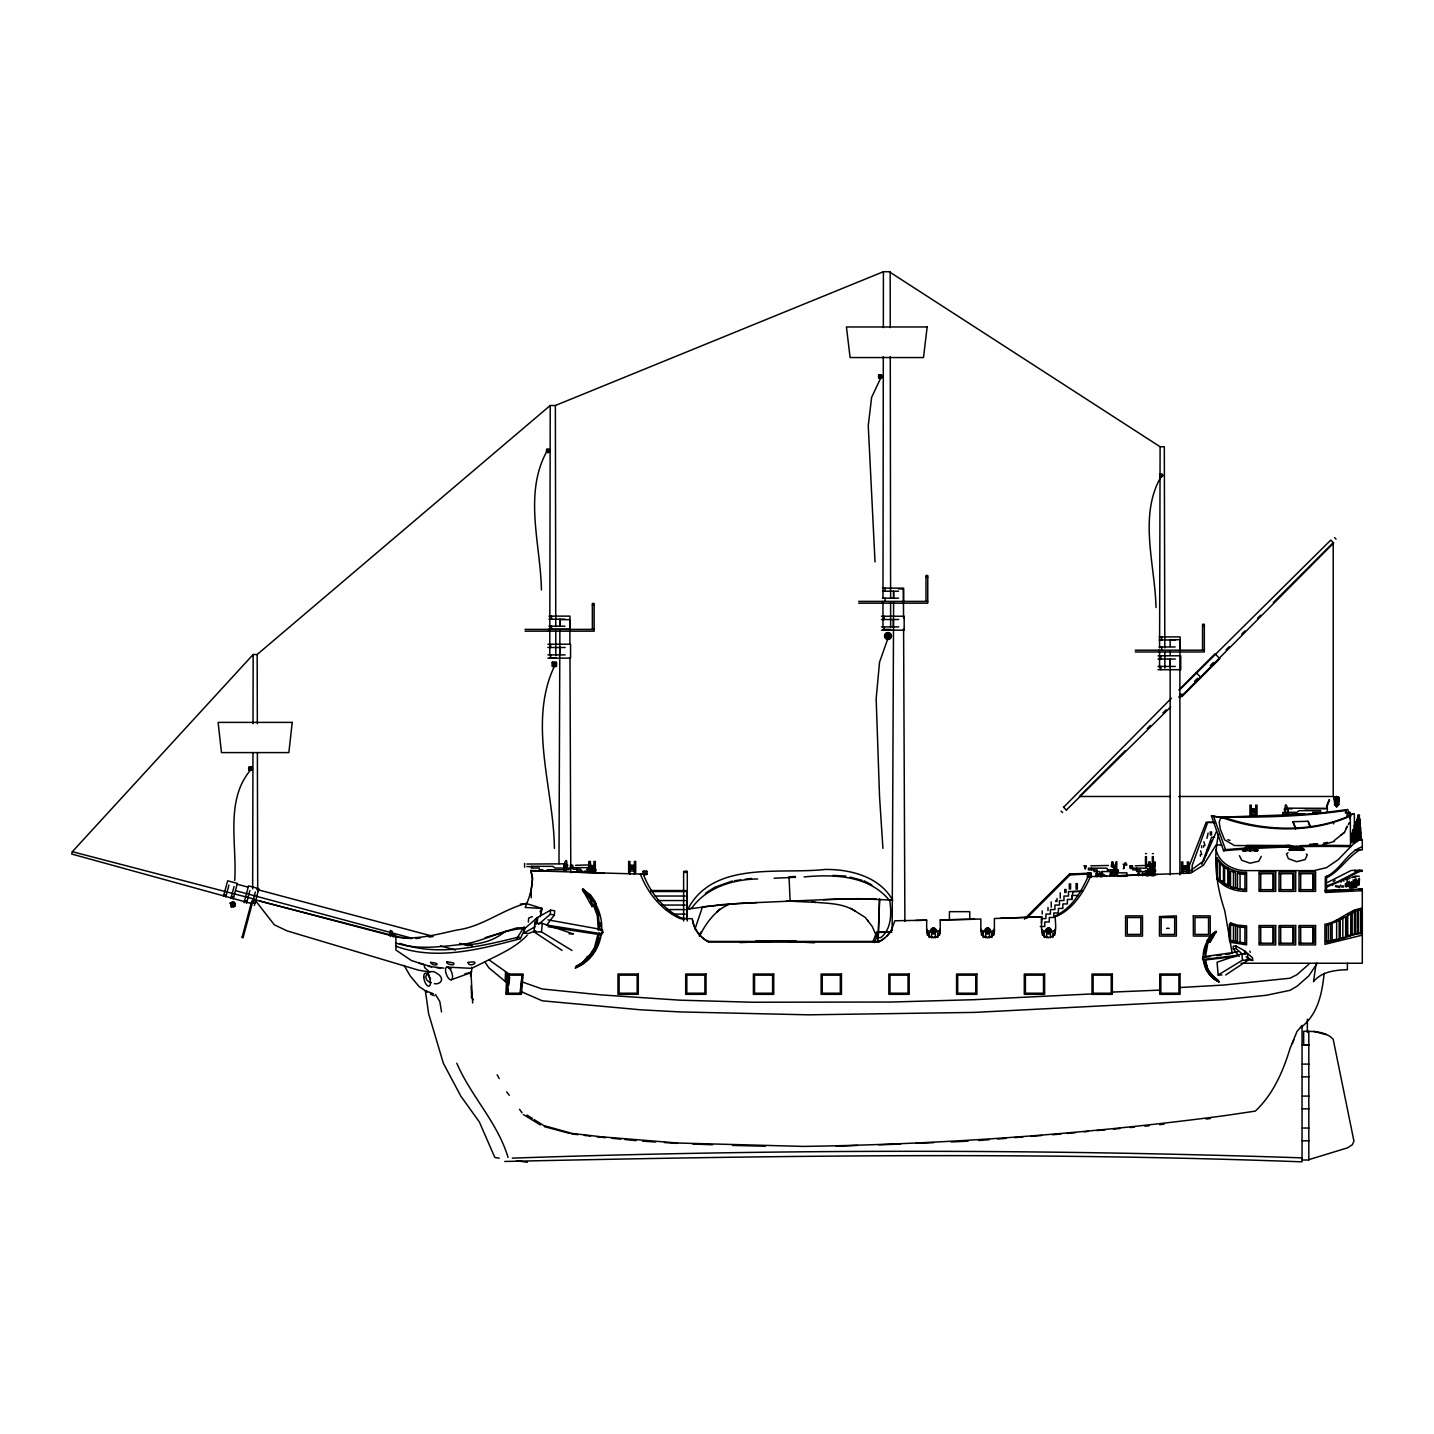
<?xml version="1.0" encoding="UTF-8"?>
<svg xmlns="http://www.w3.org/2000/svg" width="1434" height="1434" viewBox="0 0 1434 1434"><rect width="100%" height="100%" fill="white"/><g stroke="black" fill="none" stroke-linecap="round" stroke-linejoin="round"><path stroke-width="1.5" d="M469.635 944.988L472.36 945.741L469.635 944.701M882.95 627.16L882.986 602.567M882.986 598.103L883.308 356.654M883.344 327.597L883.416 271.707L890.173 271.707L890.245 327.597M1250.484 851.169L1250.484 850.165L1255.485 850.165L1254.911 851.169L1253.836 849.824M1250.484 847.153L1250.484 848.354L1252.671 848.354L1252.957 847.153L1250.484 847.153L1250.484 850.667L1255.198 850.667L1252.814 847.763L1250.484 847.763M1296.945 847.189L1299.258 847.189L1301.66 850.111L1296.945 850.111L1301.929 849.609L1299.401 846.598L1296.945 846.598L1296.945 847.781L1299.114 847.781L1299.401 846.598M252.653 888.883L252.958 752.725M253.011 723.704L253.173 654.496L257.17 654.496L550.226 405.499L555.37 405.499L883.416 271.707M549.76 655.625L550.226 405.499M1159.55 668.011L1159.586 652.362M1159.586 647.899L1160.106 446.745L889.188 271.707M558.991 863.752L559.887 630.852M559.905 626.371L559.941 619.649L569.836 619.649L569.925 644.296M892.163 930.343L893.615 602.298M893.633 597.835L893.651 591.131M1055.783 901.592L1055.783 900.534M1064.817 892.557L1064.763 889.385M1076.056 889.223L1076.038 883.505M1352.997 887.521L1352.997 883.487M1354.108 887.341L1354.054 881.211M1355.22 887.252L1355.076 879.114M1356.349 887.108L1356.367 885.065M1356.582 885.226L1356.761 879.114M1357.711 885.065L1357.783 880.978M1358.07 884.993L1358.141 880.924M1358.428 884.903L1358.5 880.852M1358.787 884.832L1359.109 878.433M1359.145 884.742L1359.468 878.397M1348.928 886.463L1349.107 881.175M1349.573 887.969L1349.502 882.358M1351.563 887.718L1351.509 881.838M1211.497 835.036L1211.551 831.828M589.697 865.885L589.177 861.332L588.155 872.428M590.79 865.885L590.288 861.332L589.249 872.428M1149.387 866.423L1148.867 861.852L1148.383 866.692M1150.48 866.423L1149.978 861.852L1149.494 866.692M1051.247 907.166L1051.212 901.878M1060.282 898.132L1060.246 892.844M1069.298 889.098L1069.28 883.81M1114.845 868.233L1112.784 861.852L1112.121 866.692M520.596 993.206L522.101 975.156L520.04 993.206M451.154 968.81L447.103 967.09L471.625 968.344L484.853 961.856L488.833 967.789L505.449 981.627L505.754 974.027L523.087 974.027L521.42 994.336L505.861 994.336L506.865 974.027L506.13 981.645M1351.007 882.358L1350.953 887.969M878.361 935.542L879.634 898.903M1048.021 907.435L1047.967 910.626M1057.037 898.419L1057.001 901.592M1066.071 889.385L1066.018 892.557M877.984 940.381L879.526 898.795M1355.65 879.167L1355.489 887.341M1111.207 866.692L1111.888 861.852L1112.694 863.16M1353.104 879.884L1352.943 887.718M1354.538 879.472L1354.377 887.521M594.698 865.885L594.25 872.123M1212.68 934.843A29.54 27.891 -58 0 1 1216.408 931.544L1207.786 943.536L1205.331 957.267L1204.721 952.051L1207.231 943.142L1216.05 931.293A29.54 26.852 -51.9 0 0 1210.099 937.065M1345.45 883.505L1345.235 886.804M1337.94 804.223L1338.621 797.68L1337.097 796.712C1327.454 797.824 1344.716 799.079 1337.205 796.712M1299.76 846.687A1183.534 1149.243 -25.1 0 1 1350.541 846.669L1350.272 812.522L1349.089 812.504M1116.459 869.596L1115.993 861.852L1113.913 875.869M562.074 950.401L534.04 931.885L534.792 923.388L542.267 923.388L573.403 933.946L568.993 933.767M572.005 950.473L541.514 931.885L542.267 923.388M1316.179 963.254L1313.49 981.698C1321.556 971.607 1335.323 969.993 1347.386 969.742L1347.386 963.254M1338.514 804.223L1339.177 797.896M535.707 930.702L528.16 933.624L524.055 932.942L524.432 928.784L537.732 917.384L550.638 910.142L554.743 910.823L554.366 914.982L546.479 925.342M535.187 921.004L534.864 924.715L536.603 923.46L537.105 917.921L535.366 919.158M537.158 923.621L537.732 917.384M538.628 924.285L550.262 914.3L550.638 910.142M590.342 872.123L590.629 869.058M595.361 872.123L595.289 861.332L594.268 872.428M1150.319 869.596L1149.638 875.565M1346.58 886.911L1347.189 882M593.156 872.428L594.196 861.332L594.769 862.641M1149.261 869.882L1148.509 875.869M507.277 993.206L509.321 975.156M507.869 993.206L508.317 989.191M508.783 985.194L509.679 977.163M522.46 977.163L520.65 993.206L506.668 993.206L507.654 975.156L522.675 975.156M540.17 916.649L542.267 908.493L525.167 907.435C530.024 896.035 534.757 882.806 530.777 870.51L546.246 871.101M1111.977 872.643L1112.372 869.596M1113.268 869.596L1112.336 875.565M234.656 904.047L233.33 906.342L231.914 906.163L231.232 903.599L232.362 902.739L234.656 904.047L232.398 902.882M1157.507 874.525L1088.047 876.658C1080.878 892.36 1071.736 908.296 1055.334 915.806C1054.617 922.313 1059.063 936.599 1048.559 937.531C1038.449 936.743 1042.267 923.102 1041.801 916.774L1000.753 918.298M1153.563 875.565L1153.94 872.643M1154.657 875.565L1154.979 861.852L1153.528 875.869M1040.259 926.507L1044.777 926.507L1044.777 921.99L1049.294 921.99L1049.294 917.473L1053.811 917.473L1053.811 912.956L1058.328 912.956L1058.328 908.439L1062.845 908.439L1062.845 903.922L1067.362 903.922L1067.362 899.423L1071.861 899.423L1072.991 891.518L1082.67 891.07M530.472 894.045L532.695 878.666L530.777 870.51M1355.381 830.752L1354.592 825.518L1356.152 833.441M1356.958 828.081L1356.026 821.969L1358.715 840.019L1357.532 840.019L1356.098 836.757M1360.292 839.732L1361.242 833.1L1358.195 819.119C1353.732 825.948 1362.766 832.562 1359.199 839.732L1362.3 839.732L1362.3 849.896L1354.987 849.896M1358.876 821.807L1358.661 817.326L1357.801 819.316L1360.741 827.794L1360.221 831.326M1360.328 823.546L1359.091 815.265L1357.353 820.158M1359.038 824.909L1359.056 817.326L1357.496 817.326L1358.016 820.158L1359.522 815.265L1357.837 815.265L1358.141 817.434M1358.697 829.677L1359.217 826.109M1359.504 823.546L1359.988 820.158L1358.249 815.265L1357.622 817.434M1357.532 840.019C1360.651 833.728 1352.746 827.938 1356.654 821.969L1355.739 828.081M1359.791 824.909L1360.041 837.707M1360.543 839.732C1360.203 832.15 1356.403 824.837 1357.89 817.326L1359.342 820.158M1359.683 832.043L1360.167 828.798M1147.415 875.869L1147.845 872.947M1152.416 875.869L1154.334 862.461M1110.902 869.882L1109.826 875.869M1111.798 869.882L1110.723 875.869M1349.251 812.881L1350.272 812.522M1346.687 817.523L1347.351 813.293L1349.161 812.684M1341.722 887.144L1341.973 885.62M565.964 870.814C568.742 856.062 564.064 858.034 563.795 871.119M1116.423 875.565L1116.889 861.852L1114.81 875.869M1343.031 887.359L1343.335 885.853M577.06 966.193L575.697 967.627A46.336 43.199 62.3 0 0 601.312 933.713L599.269 933.373C597.817 948.34 587.832 960.834 575.142 968.022A46.336 42.715 47.2 0 0 598.032 943.68M1324.156 973.202C1322.058 993.69 1317.918 1014.376 1300.763 1027.676M1349.986 818.814L1350.649 815.856L1347.691 809.529L1313.705 813.938L1220.836 817.183L1219.223 822.184L1220.262 829.013L1224.564 839.822L1234.459 845.54L1270.327 845.755M1218.613 834.283C1212.662 859.575 1216.641 886.445 1224.761 910.751L1232.218 953.52M1252.778 848.157L1253.065 846.974M1299.527 846.401L1299.24 847.584L1293.038 847.584L1292.643 846.401L1300.692 846.401L1300.297 847.584M1253.047 848.354L1254.356 847.153L1257.941 850.165L1257.134 851.169L1253.943 848.354L1254.356 847.153M1299.796 846.598L1299.509 847.781L1300.817 846.598L1299.796 846.598L1302.323 849.609L1304.384 849.609L1300.817 846.598M1345.361 813.15L1346.024 810.443C1304.689 816.591 1262.547 817.416 1220.836 817.183C1261.382 831.917 1310.927 834.032 1350.649 815.856M253.173 654.496L72.327 851.706L71.7 854.037L250.807 903.366M223.489 896.322L227.648 880.799L237.363 883.398L233.204 898.921M225.765 896.931L228.938 885.119M230.928 898.311L234.083 886.499M244.049 902.685L248.548 885.907L258.855 888.668L254.356 905.446M246.469 903.33L249.892 890.55M251.828 900.928L242.023 937.531L243.045 937.8L255.36 892.02M253.621 901.538L254.266 899.1L72.327 851.706M1336.649 796.497L1336.703 806.768L1337.761 805.603M1354.341 830.752L1355.13 825.518C1351.778 830.627 1358.554 835.592 1355.865 840.987L1353.553 833.441M1112.372 867.14L1113.698 866.351M1113.322 867.14L1114.343 865.67L1115.401 866.351L1115.401 867.911L1113.609 868.162M1113.573 867.14L1115.132 866.728M1114.075 867.14L1114.845 866.046M1115.078 868.162L1116.046 867.14L1115.078 866.1M1338.227 887.485L1338.639 886.087M1339.535 887.789L1340.467 885.029M694.988 929.071L702.588 906.557M1143.615 873.951L1146.608 875.869L1146.465 870.456M592.027 866.602L590.7 866.602M591.364 867.695L592.565 866.028L592.869 867.373M593.102 865.58L592.206 868.072L590.414 866.602M593.622 866.602L592.206 867.695M1150.104 867.14L1151.896 865.67L1153.169 867.14L1151 868.162L1151.09 871.496M1150.624 867.14L1151.09 865.168M1151.305 867.14L1152.255 866.046M874.543 942.496L878.235 932.243M1201.764 864.343L1211.622 837.259L1214.634 837.259M1326.844 806.966L1329.515 799.903M872.768 942.228L876.783 931.903L891.518 931.903M1326.36 806.786L1329.157 799.616M1337.044 806.643L1338.496 804.564M1292.321 1043.629L1293.862 1039.775M1209.221 973.345L1218.434 981.25L1209.221 973.345L1213.594 978.436L1219.223 981.985A29.54 27.246 -47.1 0 1 1204.327 961.676M251.488 769.682L250.52 767.333L249.552 769.682L251.488 769.682L249.624 769.592M251.9 770.094L252.474 768.714L250.52 766.742M546.659 449.38L546.659 452.14L548.039 452.714L549.419 452.14L549.419 449.38L546.659 449.38L549.276 449.523M549.276 451.997L549.796 450.76M552.699 664.372L554.402 662.669M556.105 664.372L554.402 666.236C527.658 722.897 553.793 789.22 554.402 848.354M631.767 866.19L632.752 866.602M885.979 635.997L886.571 634.563M890.03 635.997L888.005 638.022L885.782 635.997L888.005 633.792L890.227 635.997L888.005 638.22L879.544 662.203L876.156 698.734L879.544 796.462L882.914 848.354M1162.759 475.461L1162.275 476.644L1159.909 476.644L1159.909 474.278L1162.275 474.278L1162.759 475.461L1162.149 474.403M1183.982 867.14L1185.093 866.046L1186.241 867.14L1185.093 868.287L1184.269 866.315M1186.115 868.162L1185.093 865.67L1184.054 868.162M1252.671 809.493L1253.495 811.465L1254.642 810.318L1253.495 809.224M1253.083 809.905L1253.495 810.891M1348.372 824.64L1349.107 822.865M1209.848 942.317C1218.38 929.967 1214.831 929.124 1207.267 940.632L1209.848 942.317L1211.694 937.388M1335.377 886.66L1335.914 885.423M699.398 936.33C706.084 922.958 715.674 909.479 730.121 903.958M1347.1 826.36L1344.483 832.383L1340.933 835.162M880.1 377.895L878.791 376.586L880.1 375.278L881.408 376.586L871.639 397.326L868.251 425.522L875.027 561.931M1353.23 831.075L1352.083 834.283L1353.624 839.32L1352.728 829.928C1355.506 834.194 1349.86 838.334 1352.101 842.816M1355.865 825.572L1356.958 821.969L1355.722 821.969L1357.55 828.081M1357.281 823.241L1358.554 819.119L1357.12 819.119L1358.392 823.241M1352.28 839.32L1353.821 834.283L1353.391 829.928L1351.868 836.524L1353.804 842.816M1216.39 831.577L1203.449 861.081L1187.083 873.145M1217.125 857.693L1217.125 878.881C1223.829 887.969 1235.714 891.518 1246.594 891.374L1246.594 872.338C1235.212 872.732 1223.184 867.642 1217.125 857.693L1217.125 878.881M699.362 935.667L701.065 931.903M395.909 946.225C436.438 961.156 480.282 949.165 520.363 938.714L525.041 928.497C501.882 928.927 480.587 943.608 456.962 944.952C436.689 947.193 415.699 949.451 395.909 943.106M1346.096 828.709L1347.225 826.253M546.515 451.979C523.625 494.192 540.6 544.544 541.425 589.948M1102.674 871.549L1100.971 874.937L1096.598 874.937L1096.598 871.549M1161.092 476.5L1160.034 475.461L1161.092 474.421L1162.132 475.461L1161.092 476.5C1138.273 516.258 1155.123 564.494 1156.001 607.568M682.226 918.459C663.817 909.765 650.391 892.952 643.31 874.131L640.406 874.131C647.666 892.97 661.235 909.783 679.752 918.459L692.317 918.746L692.532 920.341A29.935 29.576 4.1 0 0 706.819 940.829L709.113 941.959L878.415 941.959A28.913 28.537 -3.1 0 0 884.868 937.854L886.768 936.115A29.881 29.487 -3.7 0 0 891.446 930.021L894.888 920.771L926.669 920.216L926.669 930.756L928.658 935.542A6.704 6.614 5.6 0 0 936.832 936.617L938.23 935.542A6.919 6.829 6 0 0 940.22 930.756L940.22 919.929L980.838 919.033L980.838 930.756L982.828 935.542A6.704 6.614 5.2 0 0 991.002 936.617L992.4 935.542A6.919 6.829 5.7 0 0 994.389 930.756L994.389 918.513L1041.801 916.828M1317.183 963.289L1308.812 975.855L1296.963 986.305L1289.991 990.32L1266.294 995.286L1223.74 999.623L974.493 1012.404L808.364 1014.824L679.752 1011.92L640.406 1009.787L542.267 1000.807L521.51 991.754M1336.685 887.037L1337.33 885.818M524.145 926.776L516.867 938.463M1255.306 851.169L1257.941 850.165M1301.373 850.613L1302.323 849.609M592.063 902.022L583.584 890.353L590.503 894.852L595.038 901.377L596.114 903.958L592.045 906.575L582.276 889.295A46.336 43.773 57.7 0 1 587.958 894.655M602.889 932.441L600.685 934.753L602.889 932.441L602.37 929.662L547.985 919.875M533.914 871.209L534.129 870.886A7.08 7.08 0 0 1 537.786 870.886L538.001 871.209M645.676 872.123A7.08 7.08 0 0 0 646.806 871.908L646.806 871.245A7.08 7.08 0 0 0 643.167 871.245L643.167 871.908A7.08 7.08 0 0 0 644.296 872.123M643.167 873.79L643.167 874.453A7.08 7.08 0 0 0 646.806 874.453L646.806 873.79A7.08 7.08 0 0 0 643.167 873.79L643.167 871.245M1090.001 874.364A7.08 7.08 0 0 0 1091.131 874.166L1091.131 873.503A7.08 7.08 0 0 0 1087.474 873.503L1087.474 874.166M1091.131 876.963L1091.131 876.299A7.08 7.08 0 0 0 1087.474 876.299L1087.474 876.963A7.08 7.08 0 0 0 1091.131 876.963L1091.131 873.503M576.432 966.928L584.14 962.734L591.274 954.99L587.277 956.783L582.796 962.375L576.432 966.928L581.738 964.437L586.542 959.471M590.557 954.452L583.62 961.999L576.109 966.086M1212.555 936.026L1215.548 932.19M393.257 936.958L394.063 935.828L254.786 899.745L274.324 924.805L287.087 930.881L418.549 970.173L429.608 972.055L424.679 967.663L424.177 964.616L411.433 960.529L395.909 950.043L395.909 936.922L390.299 933.606M250.52 770.076C224.905 800.387 237.148 844.07 234.71 880.476M1326.916 891.07L1328.171 891.249M1247.759 848.354L1245.519 851.169L1244.945 850.165L1247.472 847.153L1249.946 847.153L1249.946 848.354L1247.759 848.354L1247.472 847.153M1292.661 849.269L1293.54 846.598L1288.951 849.609L1289.758 850.613M588.298 957.32L594.375 947.856L597.942 934.323L599.269 933.373M1293.934 846.598L1294.221 847.781L1296.39 847.781L1296.39 846.598L1293.934 846.598L1291.693 850.111L1294.077 847.189L1296.39 847.189M1244.569 850.165L1247.096 847.153L1245.124 851.169L1242.489 850.165L1243.296 851.169L1247.096 847.153M1288.951 849.609L1291.012 849.609L1293.54 846.598M716.767 912.024L719.545 909.102M1341.292 882.125L1340.145 881.265L1326.504 887.126M1063.58 807.288L1171.399 698.215M1180.774 688.732L1330.77 540.098L1333.674 543.002L1180.182 697.569M1178.856 689.951L1214.992 653.796L1219.85 658.654L1182.136 696.368L1179.698 693.948M1125.116 750.753L1079.408 796.479L1170.162 796.479M1147.2 728.687L1150.355 725.532M1162.956 712.913L1166.111 709.776M1178.73 697.157L1181.885 694.002M1194.486 681.383L1197.641 678.228M1210.26 665.627L1213.415 662.472M1226.034 649.853L1229.171 646.698M1241.79 634.097L1244.945 630.942M1257.564 618.323L1260.719 615.168M1273.32 602.567L1333.226 542.644L1333.226 796.479L1178.766 796.479M1024.45 919.158L1069.71 873.915L1091.31 873.288M1026.009 917.724L1069.71 874.059L1091.31 873.414M1026.475 918.065L1070.176 874.399M1026.475 918.19L1070.176 874.525M1066.358 810.067L1170.7 706.944M1203.574 957.482L1202.355 958.629L1203.735 960.153L1202.75 956.89L1203.735 960.153M1308.812 964.275L1296.963 974.672L1289.991 978.221L1223.74 985.033L1180.057 987.542M527.192 935.237C515.577 947.623 499.695 954.255 484.853 961.856M1291.263 849.269L1293.844 847.781M581.953 963.397L586.9 959.059M1289.345 850.111L1293.701 847.189L1291.012 849.609M1242.489 850.165L1246.074 847.153M1225.371 849.287L1223.578 850.756L1211.461 815.856L1223.059 817.828L1211.461 815.856M505.449 931.258C494.174 940.794 478.633 945.185 464.042 944.379M1334.086 840.683L1344.536 832.258M233.545 907.113L235.427 903.85L232.165 901.968L230.533 903.205L231.519 906.844M1326.504 877.823C1339.84 871.227 1347.494 857.156 1359.862 849.896M1288.019 852.836L1286.495 853.929L1288.306 858.607L1296.677 861.691L1305.137 859.593L1307.288 854.807L1306.338 854.019M592.045 906.575L596.114 903.958M593.389 900.391A46.336 42.124 52.2 0 1 601.688 929.555L598.319 930.146L597.297 915.555L592.851 903.653M601.061 930.594L602.37 929.662L601.993 933.821L547.501 925.199M600.004 934.645L601.312 933.713M591.274 954.99L587.277 956.783M1211.318 974.833L1218.649 980.731M1344.178 881.068L1343.013 880.87M1333.261 881.48L1335.126 880.243M1225.658 974.995L1248.082 960.171L1247.526 953.807L1241.916 953.807L1217.054 962.232L1218.183 974.995L1221.929 974.995M1332.132 940.955L1339.159 939.378L1339.159 920.413L1332.132 923.209L1332.132 940.955L1327.848 940.955M705.42 893.292L714.652 887.323L732.29 881.014M1335.054 797.591L1336.416 796.712M1218.183 974.995L1242.471 960.171L1248.082 960.171M1112.766 866.584L1114.343 868.233L1115.132 867.552M1114.845 866.548L1114.845 867.713M1292.231 845.845A1165.878 1132.107 -25.1 0 0 1225.55 849.645L1223.578 850.756A1183.534 1149.243 -25.1 0 1 1244.676 849.143M524.055 932.942L535.133 926.74M1340.234 881.229L1359.862 871.334M526.816 903.277C502.814 909.246 482.416 926.812 456.962 930.003C436.976 934.43 416.523 940.166 395.909 936.922L259.751 901.054M591.543 865.831L593.156 866.602M592.565 865.509L591.884 867.373M592.565 867.194L593.479 866.19M1150.57 866.584L1153.169 866.728M1151.054 868.233L1152.004 867.14L1151.054 866.046M488.833 959.758L509.088 974.027M1357.837 910.231L1355.829 911.271L1355.829 934.233L1357.837 933.642L1357.837 910.231L1354.413 910.231L1354.413 933.642L1362.228 933.426M1334.176 797.591L1336.094 796.712L1334.678 797.68L1335.108 804.564M451.262 979.798A6.776 2.85 70 0 0 450.33 969.563A6.776 2.85 70 0 0 445.544 970.854A6.776 2.85 70 0 0 451.262 979.798L470.961 972.611L472.646 1003.029M1326.504 885.997L1338.155 881.48L1359.862 870.205M1345.684 879.759L1347.118 880.01M1347.404 878.917L1348.856 879.024M1330.555 923.89L1326.504 925.575L1326.504 942.263L1330.555 941.313L1330.555 923.89L1328.422 923.908L1328.422 941.331M249.624 767.817L251.398 767.817M633.201 867.642L630.709 866.602L633.201 865.58M1252.456 809.278L1254.947 810.318L1252.456 811.339M1185.093 866.369L1184.538 867.678L1185.488 866.728M1185.093 868.233L1185.864 866.351M1351.599 935.362L1355.13 934.394L1355.13 911.558L1351.599 913.297L1351.599 935.362L1348.48 935.362M1333.261 939.736L1339.159 939.378M1215.817 932.656L1211.407 935.309L1207.267 940.632M1327.848 882.286L1351.169 870.456L1362.3 870.205L1362.3 871.334L1356.743 871.334M1349.663 878.02L1350.254 878.235M1350.774 935.649L1346.902 936.976L1346.902 916.165L1350.774 913.781L1350.774 935.649L1347.727 935.631L1347.727 913.763M1339.392 938.41L1345.666 937.298L1345.666 916.72L1340.234 919.714L1340.234 938.983L1345.666 937.298M485.104 937.693L516.867 927.888L523.356 927.816M1241.055 963.254L1362.3 963.254L1362.3 888.955L1326.504 890.783M1362.3 890.657L1325.285 892.486L1325.285 877.034C1340.431 870.725 1347.171 851.473 1362.3 846.867M1322.722 844.698L1334.48 841.364M1359.862 839.732L1353.248 844.142L1338.155 859.683L1326.504 867.66L1314.01 870.617L1244.927 870.617C1232.613 870.348 1218.649 862.533 1216.157 849.717M470.854 972.664L464.992 973.704M1352.854 877.447L1351.653 877.447M1350.29 814.351L1354.359 813.974L1354.359 826.862L1355.901 830.752M1354.359 813.974L1350.953 814.62M1239.442 855.686L1241.736 860.31L1250.143 863.214L1258.783 861.189L1261.275 856.385M1323.564 843.21L1327.257 842.35M1329.999 940.955L1336.631 939.395L1336.631 920.449L1339.159 920.413M1096.634 873.539L1096.634 875.798L1098.229 876.084L1101.42 875.798L1101.42 873.539M1098.229 876.084L1101.42 875.798M689.109 908.923L721.822 904.621L757.027 902.578M1237.883 951.835L1202.75 956.89L1202.893 959.561L1238.08 955.241M1205.797 957.177L1210.206 956.568M1216.839 955.653L1221.266 955.044M1225.694 954.435L1230.103 953.825M1209.095 938.392A29.54 26.852 -51.9 0 0 1203.18 956.836L1204.47 956.657M1218.04 980.802L1218.864 981.734A29.54 27.515 -62.4 0 1 1203.323 959.507L1205.474 959.938L1207.446 968.667L1215.01 978.866M734.423 880.727L740.84 879.867M745.106 879.293L751.506 878.415M1246.433 959.364L1252.671 960.439L1252.527 957.787L1244.103 950.509L1235.821 945.902L1233.204 946.243L1233.348 948.914L1239.173 956.514M1233.348 948.914L1235.983 948.573L1242.722 954.381M1206.084 1119.076L1210.493 1118.52M1159.712 1124.722L1164.139 1124.184M415.914 938.553L420.234 938.051M428.874 937.029L433.193 936.527M1205.94 959.902L1236.933 956.263M703.753 906.7L737.685 903.42L842.529 898.849L876.622 899.154M532.355 916.577L528.698 918.047L528.321 922.098M1353.517 889.438L1324.873 890.747M1060.873 1134.061L1052.413 1134.76M1067.219 1133.434L1075.679 1132.609M1084.14 1131.802L1088.37 1131.39M1130.279 1127.536L1134.473 1127.142M1144.941 1126.174L1149.136 1125.78M1096.777 1130.601L1105.148 1129.849M1113.537 1129.078L1119.811 1128.504M1359.862 933.426L1358.249 933.57L1358.249 910.106L1362.228 909.855M1006.023 1138.345L997.616 1139.026M1014.43 1137.628L1022.836 1136.929M739.998 942.586L780.921 940.937L814.387 942.819M978.705 1140.514L989.209 1139.689M520.363 904.101L526.672 903.653L542.267 908.493L540.098 911.343L541.012 913.422M1031.261 1136.248L1041.837 1135.495M1291.837 846.992L1260.307 846.885M1112.336 992.077L1159.73 990.123M1313.687 844.124L1317.703 843.891M1309.475 844.357L1317.201 843.873M900.498 1144.063L878.952 1144.816M951.208 1141.966L968.147 1141.141M823.188 899.692L858.446 898.652L891.41 900.086M756.077 940.829L795.96 940.74M795.476 876.497L789.041 876.783L790.116 901.144M757.69 878.952C733.15 879.383 706.657 887.305 691.797 908.045L687.8 909.264C713.415 860.113 780.401 874.597 825.052 869.452C850.362 869.183 879.651 876.64 892.737 900.319L888.65 899.441C868.018 875.188 833.423 874.202 804.098 876.927M774.073 878.235L795.512 877.303M575.554 865.311L587.976 864.935M1135.244 865.831L1144.278 865.491M1055.334 916.344L1056.643 916.29C1073.457 908.744 1083.064 892.701 1090.485 876.658L1088.047 876.658M836.201 1146.214L857.604 1145.408M915.842 1143.292L933.624 1142.647M1295.565 829.013L1292.894 821.718L1308.059 821.252L1310.694 826.88M1121.191 875.6L1190.632 873.145L1203.413 865.186L1216.157 844.859L1221.84 845.092M512.297 1158.134C775.436 1149.136 1038.897 1149.01 1302.054 1157.865M504.768 1161.468C770.417 1155.607 1036.388 1151.843 1302.054 1161.845L1302.054 1025.453L1296.999 1031.494L1290.044 1048.451C1283.054 1071.431 1273.123 1094.411 1255.288 1111.117L1224.08 1115.724C1084.57 1134.151 944.002 1144.296 803.309 1146.411L677.798 1143.023L601.025 1136.768L572.291 1133.452L543.647 1125.529L534.111 1119.56M1287.84 808.149L1325.088 808.328M1069.728 874.579L1091.328 873.951M1087.008 874.202L1070.176 874.632M1090.808 865.831L1108.357 865.473M1353.087 876.855L1354.538 876.891M940.22 919.947L974.493 919.248M915.717 920.431L926.669 920.216M1285.922 845.522L1290.385 845.451L1246.648 845.451M1326.307 941.349L1330.555 941.313M526.852 864.039L564.1 863.842M1287.84 808.83L1292.106 808.812M1304.904 808.776L1326.217 808.722M1355.13 911.558L1351.814 911.576L1351.814 934.394L1355.13 934.394M1160.106 446.745L1164.318 446.745L1164.82 647.899M925.988 577.257L927.762 577.257M882.555 588.137L903.545 588.137L903.545 601.276M898.544 588.908L903.42 588.908L903.545 617.911M882.555 591.22L898.544 591.22M882.555 598.193L898.544 598.193M858.715 601.384L927.762 601.384M858.715 603.176L927.762 603.176L927.762 575.482L925.988 575.482L925.988 601.384M592.367 605.256L594.142 605.256M548.935 616.118L569.925 616.118L569.925 629.257L548.935 629.257M881.48 616.244L904.173 616.244L904.173 630.171L881.48 630.171M548.935 619.201L564.924 619.201M881.48 619.506L898.76 619.506M548.935 626.174L564.924 626.174M1202.552 626.049L1204.327 626.049M881.48 626.891L898.76 626.891M525.077 629.383L594.142 629.383M882.95 629.401L890.639 629.401M525.077 631.157L594.142 631.157L594.142 603.463L592.367 603.463L592.367 629.383M1159.12 636.911L1180.11 636.911L1180.11 650.05M1159.12 639.994L1175.109 639.994M547.86 644.224L570.553 644.224L570.553 658.152L547.86 658.152M1159.12 646.967L1175.109 646.967M547.86 647.487L565.139 647.487M1135.262 650.176L1204.327 650.176M1135.262 651.968L1204.327 651.968L1204.327 624.256L1202.552 624.256L1202.552 650.176M547.86 654.89L565.139 654.89M1158.045 655.786L1180.738 655.786L1180.738 669.696L1158.045 669.696M549.76 657.865L555.836 657.865M1158.045 659.048L1175.324 659.048M1158.045 666.434L1175.324 666.434M1336.327 796.497L1336.882 797.591M1333.853 797.68L1339.446 797.68M1334.247 799.401L1339.051 799.401M1334.534 802.61L1338.764 802.61M1251.237 811.339L1255.754 811.339M1251.237 813.042L1255.754 813.042M1304.904 814.028L1282.785 814.028L1282.785 812.325L1296.892 812.325L1299.15 810.64L1320.606 810.64L1320.606 812.325L1312.702 812.325L1312.702 814.028L1309.009 814.028M1251.237 814.727L1255.754 814.727M1214.616 822.202L1206.191 822.202L1189.36 865.58L1189.36 872.033M1215.405 822.542L1207.643 822.542L1192.138 865.58L1192.138 872.033M1208.091 833.064L1206.962 838.352M1352.818 840.987L1356.887 840.987L1353.821 830.752L1355.381 825.518L1354.323 825.518L1354.521 826.898M1203.915 841.776L1204.99 845.522M1292.841 846.992L1300.495 846.992M1246.379 847.566L1254.051 847.566M1249.946 847.763L1247.616 847.763L1245.232 850.667L1249.946 850.667L1249.946 847.153M1291.407 849.609L1296.39 849.609L1291.693 850.111M1244.945 850.165L1249.946 850.165L1249.946 851.169M1200.634 850.792L1201.692 854.556M1145.479 853.606L1146.465 853.606M1152.344 853.606L1153.33 853.606M1123.055 864.236L1124.794 864.236M1146.465 864.505L1147.451 864.505M1151.341 864.505L1152.344 864.505M1147.451 864.899L1151.341 864.899M1146.465 865.007L1151.341 864.254L1151.341 875.78M1151.341 865.007L1152.344 865.007M629.902 867.642L634.42 867.642M1182.835 868.162L1187.334 868.162M586.649 869.327L595.845 869.327L595.845 871.03L584.785 871.03M629.902 869.327L634.42 869.327M542.93 869.721L539.238 869.721L539.238 868.036L531.333 868.036L531.333 866.333L552.789 866.333L555.048 868.036L569.155 868.036L569.155 869.721L547.035 869.721M1107.138 869.864L1118.323 869.864L1118.323 871.549L1101.724 871.549M1148.096 869.864L1153.761 869.864M1182.835 869.864L1187.334 869.864M582.742 871.03L576.97 871.03L576.934 867.642M629.902 871.03L634.42 871.03M1142.773 871.549L1155.535 871.549L1155.535 869.864M1182.835 871.549L1187.334 871.549M1237.488 873.306L1244.927 874.077L1244.927 889.672L1237.488 889.026L1237.488 873.306L1245.375 873.88M1099.824 873.539L1101.939 873.539L1101.939 876.783L1100.326 876.783L1100.326 873.539M1137.933 873.539L1139.671 873.539M1142.468 873.539L1144.207 873.539M1259.536 873.7L1274.037 873.7L1274.037 889.672L1259.536 889.672M1279.486 873.7L1294.024 873.7L1294.024 889.672L1279.486 889.672M1299.455 873.7L1314.01 873.7L1314.01 889.672L1299.455 889.672M1138.506 874.937L1143.274 874.937M1096.634 875.798L1099.824 876.084M1126.084 876.299L1117.445 876.299L1117.445 872.84L1126.945 872.84L1126.945 876.299M1356.188 876.299L1359.307 876.192M1355.076 876.515L1356.761 876.515M1223.507 866.548L1220.011 863.465L1220.011 880.673L1223.471 880.673M1224.582 884.079L1229.046 886.337L1229.046 870.133L1224.582 867.48L1224.582 884.079L1227.809 884.079L1227.809 867.48M1230.533 887.09L1235.552 888.488L1235.552 872.679L1230.533 871.03L1230.533 887.09L1236.592 888.005M1237.488 889.026L1245.375 889.51M1358.643 888.955L1362.3 888.955M650.749 890.532L685.273 890.532M1326.701 890.532L1348.408 890.532M650.695 891.518L685.273 891.518M1080.734 891.518L1068.491 891.518L1068.491 896.035L1063.974 896.035L1063.974 900.552L1059.457 900.552L1059.457 905.051L1054.94 905.051L1054.94 909.568L1050.423 909.568L1050.423 914.085L1045.906 914.085L1045.906 918.602L1041.389 918.602L1041.389 923.12M1078.153 895.461L1071.861 895.461L1071.861 899.423M655.051 896.035L685.273 896.035M657.22 900.552L685.273 900.552M661.522 905.051L685.273 905.051M1362.3 908.17C1348.749 909.712 1338.693 922.044 1324.926 924.249L1324.926 944.343L1362.3 935.129M665.842 909.568L685.273 909.568M672.331 914.085L685.273 914.085M680.953 918.602L685.273 918.602M1230.533 924.554L1244.927 927.601L1244.927 943.214L1237.488 942.55L1230.533 940.614L1230.533 924.554L1233.473 924.554L1233.473 940.614L1236.592 941.529M1245.375 927.404L1237.488 926.83L1237.488 942.55L1242.651 942.55M1259.536 927.224L1274.037 927.224L1274.037 943.214L1259.536 943.214M1279.486 927.224L1294.024 927.224L1294.024 943.214L1279.486 943.214M1299.455 927.224L1314.01 927.224L1314.01 943.214L1299.455 943.214M927.278 930.756L929.089 930.756L929.089 937.531M939.611 930.756L937.782 930.756L937.782 937.531M981.448 930.756L983.276 930.756L983.276 937.531M993.78 930.756L991.969 930.756L991.969 937.531M1042.393 930.756L1044.221 930.756L1044.221 937.531M1054.743 930.756L1052.914 930.756L1052.914 937.531M534.04 931.885L541.514 931.885M877.966 932.405L891.823 932.243M927.278 933.014L929.089 933.014M991.969 933.014L993.78 933.014M1042.393 933.014L1044.221 933.014M991.969 935.273L993.78 935.273L993.798 929.483M1044.221 935.273L1042.393 935.273L1042.375 929.483M1230.533 940.614L1233.473 940.614M706.98 941.421L880.082 941.421M1308.812 1044.83L1303.667 1044.83L1303.667 1031.261C1313.454 1031.351 1326.396 1031.404 1333.208 1039.381L1353.947 1141.141L1352.334 1144.744L1347.53 1147.845L1308.812 1159.658L1308.812 1031.261M1302.215 1044.92L1308.973 1044.92M1302.215 1064.1L1308.973 1064.1M1302.215 1076.88L1308.973 1076.88M1302.215 1096.078L1308.973 1096.078M1302.215 1108.858L1308.973 1108.858M1302.215 1128.038L1308.973 1128.038M1302.215 1140.837L1308.973 1140.837M1302.215 1160.016L1308.973 1160.016M526.852 866.584L532.498 866.602M786.513 900.839L799.096 901.054M786.854 901.018L815.803 902.416M765.398 1146.214L732.469 1145.425M522.478 982.057L542.267 988.994L601.061 994.891L679.752 1000.161L752.474 1002.241L891.733 1002.025L974.493 999.677L1092.009 993.923M643.31 874.131L571.628 872.141M604.395 873.073L530.831 870.653M692.873 1144.027L712.555 1144.78M434.341 983.634C438.087 984.746 443.196 981.663 441.116 977.45A6.991 5.7 33.1 0 0 437.495 973.847C429.429 966.534 419.588 978.777 431.204 982.81M833.046 875.439L845.952 876.049M642.593 1141.177L655.714 1142.002M664.444 1142.557L677.565 1143.382M811.626 901.95C826.181 903.581 842.152 902.703 854.843 910.948M1245.375 943.034L1240.069 942.55L1240.069 926.83M605.435 1137.682L596.867 1136.803M611.995 1138.309L620.743 1139.152M625.099 1139.564L636.033 1140.622M411.612 938.589L398.724 937.227L392.486 934.09L392.163 931.275L390.299 930.415L390.299 936.474M436.241 967.556L440.596 968.022M443.841 968.129L431.903 966.803L419.23 963.236M571.628 1133.971L577.938 1134.67M584.247 1135.387L590.557 1136.086M233.294 906.198L231.197 904.979M1332.76 885.154L1332.76 884.061M499.193 1158.152L494.855 1157.507L479.368 1121.98L460.834 1096.132L443.357 1063.275L428.605 1013.587L425.396 990.786L433.444 993.762M516.563 1160.698L527.407 1162.293M548.021 926.722L598.48 934.43M550.262 914.3L554.366 914.982M878.271 937.711L880.799 937.603C891.787 929.142 891.715 912.275 889.6 899.763M849.986 877.106L862.067 880.279M237.345 884.276L248.136 887.144M256.758 889.438L431.473 935.918M459.507 943.393L468.147 945.687M223.991 894.44L226.267 895.049M231.43 896.429L233.706 897.039M244.605 900.642L247.024 901.287M252.492 902.757L254.893 903.402M242.221 936.76L243.242 937.029M235.642 890.675L412.329 938.356M440.346 945.902L455.438 949.971M544.364 1126.64L569.531 1133.398M1313.634 1031.261L1326.199 1034.703M428.282 966.086L431.401 966.946M399.871 943.357C437.926 956.675 479.046 946.655 516.867 937.531L518.606 936.671L520.363 938.714M1227.862 839.697L1230.031 840.414M1224.833 817.577C1263.73 831.057 1310.568 832.867 1348.695 816.143L1346.024 810.443M583.136 891.052L589.876 895.408L595.325 904.245M430.415 994.138L434.251 995.734M1161.092 476.411L1160.124 475.461M1161.092 476.948L1159.586 475.461M880.942 375.744L878.899 376.586L880.1 377.787M1151.054 866.369L1150.57 867.678M593.228 865.831L591.31 865.58L592.314 866.602M591.364 865.831L593.12 867.194M592.565 867.695L591.256 866.602M864.075 880.799L871.836 884.903M1246.056 956.765L1252.671 960.439M523.356 1114.541L540.385 1124.919M526.977 1115.096L532.319 1118.448M850.81 908.314L865.222 917.437L868.269 921.309M1336.882 796.712L1338.245 797.591M1218.47 981.107L1208.862 972.162L1204.632 959.328M427.224 992.005L419.23 986.664L410.285 976.088L404.155 965.458M1101.832 873.252L1106.672 876.515M1245.59 951.674L1244.461 950.885L1244.676 954.435M1209.687 973.005L1211.784 974.493M1220.011 880.673L1223.507 883.272L1223.471 865.616M1101.473 873.951L1104.736 876.389M1098.283 873.951L1101.545 876.389M1303.99 850.111L1299.652 847.189L1302.036 850.111M1334.552 537.589L1336.058 539.094M1196.404 672.922L1200.724 677.242M1063.454 807.163L1066.484 810.192M1061.07 811.07L1062.576 812.576M1108.339 869.864L1106.743 868.162L1088.388 868.162L1088.388 869.864L1097.171 869.864L1097.171 871.549M1253.334 847.153L1255.861 850.165M1252.957 847.153L1255.485 850.165M1216.659 876.622L1219.366 879.884L1219.366 862.569L1217.125 859.396M583.584 890.353L585.592 892.916M430.523 978.615L429.716 977.432M471.177 996.899L473.417 999.821M867.57 920.395L872.266 926.507L877.59 938.786M506.722 1091.83L509.285 1095.325M519.52 1109.307L522.084 1112.802M592.834 901.484L582.849 888.901A46.336 42.124 52.2 0 1 592.26 898.777M1148.473 869.864L1147.343 868.162L1132.717 868.162L1132.717 869.864L1140.568 869.864L1140.568 871.549M588.782 869.327L587.653 867.642L573.026 867.642L573.026 869.327L580.895 869.327L580.895 871.03M586.811 894.619L588.101 896.573M435.452 994.497L439.808 1001.47L441.547 1011.956M1125.6 862.623L1126.891 864.863M1124.758 863.107L1126.049 865.347M470.585 971.66L471.517 972.252L471.822 967.233M497.15 1074.783L499.211 1078.601M456.783 1063.203C471.069 1096.418 497.616 1122.428 508.066 1157.471M594.447 904.711L598.301 914.838L599.645 929.196M1309.869 826.701L1308.059 821.252M1292.894 821.718L1295.547 827.364M590.647 901.126L592.834 906.288M1357.478 819.119L1358.948 823.241M1358.464 824.962L1359.701 827.794M1358.428 829.569L1361.888 839.732M1356.976 829.677L1358.912 834.158M1357.299 835.126L1355.13 828.081M1357.568 836.004L1359.199 839.732M546.282 450.76L546.802 451.997M248.548 768.714L249.122 770.094M429.483 977.092L428.712 974.17M1213.451 815.982L1225.55 849.645M590.951 866.602L591.31 867.642M1292.536 846.598L1292.93 847.781M1249.821 951.136L1250.251 952.391M1359.45 833.656L1361.225 839.732M1353.499 831.075L1353.176 829.928L1352.262 832.509L1354.305 839.32M1293.826 846.401L1294.113 847.584M1247.365 846.974L1247.652 848.157M1288.144 815.408C1287.875 802.341 1283.197 800.351 1285.975 815.121M1357.317 819.316L1357.675 821.807M1353.23 836.793L1353.839 840.987M1334.122 797.896L1334.785 804.223M1241.916 953.807L1242.471 960.171M1350.434 845.235L1350.541 846.652M1334.929 797.896L1335.359 804.223M1333.53 822.238L1333.638 823.887M1235.821 945.902L1235.983 948.573M1347.404 881.175L1347.584 886.463M470.675 976.231L470.477 972.234M471.607 996.881L471.589 995.698M1357.353 880.799L1357.442 884.832M1356.277 880.978L1356.618 887.252M1201.638 845.791L1201.674 847.799M1070.571 889.098L1070.589 883.81M471.517 994.802L471.123 985.875M1210.296 835.036L1210.242 831.828M1042.249 914.067L1042.195 910.913M1077.328 889.223L1077.346 883.505M903.599 629.078L904.89 921.417M569.979 657.722L570.804 872.714M1164.838 652.362L1164.874 668.011M257.17 654.496L257.331 723.704M257.385 752.725L257.708 891.123M890.281 356.654L890.604 598.103M890.604 602.567L890.639 627.16M555.37 405.499L555.765 626.604M555.783 631.068L555.818 655.625M1361.404 909.855L1361.529 933.426M1360.723 909.855L1360.723 933.426M1360.454 909.855L1360.454 933.426M1354.987 870.205L1354.987 871.334M1342.833 916.72L1342.833 937.298M1336.434 796.497L1336.416 797.591M1335.305 804.564L1336.524 806.768L1334.803 804.564M1327.346 807.701L1327.346 811.501M1326.504 876.102L1326.504 892.468M1312.773 873.7L1312.773 889.672M1312.773 927.224L1312.773 943.214M1307.342 1019.162L1307.342 1032.444M1300.692 873.7L1300.692 889.672M1300.692 927.224L1300.692 943.214M1296.945 846.598L1296.945 850.111M1296.677 846.401L1296.677 847.584M1296.39 846.598L1296.39 850.111M1292.787 873.7L1292.787 889.672M1292.787 927.224L1292.787 943.214M1287.84 808.507L1287.84 810.694M1286.155 808.149L1286.155 809.601M1285.438 808.507L1285.438 810.694M1284.308 809.027L1284.308 810.174M1280.705 873.7L1280.705 889.672M1280.705 927.224L1280.705 943.214M1272.854 873.7L1272.854 889.672M1272.854 927.224L1272.854 943.214M1260.719 873.7L1260.719 889.672M1260.719 927.224L1260.719 943.214M1257.026 805.03L1257.026 816.125M1255.754 805.03L1255.754 816.125M1251.237 805.03L1251.237 816.125M1250.215 846.974L1250.215 848.157M1249.964 805.03L1249.964 816.125M1240.069 873.306L1240.069 889.026M1235.552 926.203L1235.552 942.013M1233.473 871.03L1233.473 887.09M1210.654 840.396L1210.654 841.776M1207.374 849.43L1207.374 850.792M1205.725 853.947L1205.725 855.309M1204.094 858.464L1204.094 859.826M1203.682 845.522L1203.682 847.171M1200.383 854.556L1200.383 856.206M1188.607 861.852L1188.607 872.947M1187.334 861.852L1187.334 872.947M1182.835 861.852L1182.835 872.947M1181.562 861.852L1181.562 872.947M1179.877 874.883L1179.877 639.725L1170.162 639.725L1170.162 646.447M1170.162 650.928L1170.162 655.392M1170.162 659.873L1170.162 874.883M1169.911 659.048L1169.911 666.434M1161.665 636.911L1161.665 639.994M1161.665 646.967L1161.665 650.05M1160.805 655.786L1160.805 659.048M1160.805 666.434L1160.805 669.696M1158.797 650.176L1158.797 651.968M1153.33 856.582L1153.33 866.817M1153.33 874.417C1154.191 865.903 1151.251 867.964 1152.344 875.26M1152.344 856.582L1152.344 866.817M1151.627 869.864L1151.627 871.549M1149.405 864.254L1149.387 866.082M1149.387 868.323L1149.405 870.563M1147.72 865.168L1147.72 866.082M1147.451 870.958L1147.451 875.26M1146.465 856.582L1146.465 866.817M1145.479 856.582L1145.479 866.817M1145.479 870.456L1145.479 874.417M1142.468 875.798L1142.432 871.549L1136.66 871.549L1136.624 868.162M1138.506 871.549L1138.542 875.798M1123.808 865.527L1123.808 868.448M1115.132 869.864L1115.132 871.549M1099.824 875.798L1099.788 871.549L1093.981 871.549L1093.981 869.864M1098.229 875.798L1098.229 873.539L1096.132 873.539L1096.132 876.783M1097.727 873.539L1097.727 876.783M1091.579 868.162L1091.579 869.864M1087.474 873.503L1087.474 876.963M1054.761 929.483L1054.743 935.183M1050.53 929.483L1050.53 932.028M1050.477 937.764L1050.477 933.713L1046.641 933.713L1046.641 937.764M1046.605 929.483L1046.605 932.028M989.568 929.483L989.568 932.028M989.532 937.764L989.532 933.713L985.696 933.713L985.696 937.764M985.66 929.483L985.66 932.028M981.43 929.483L981.448 935.183M969.742 919.194L969.742 911.666L949.416 911.666L949.416 919.194M939.629 929.483L939.611 935.183M935.398 929.483L935.398 932.028M935.362 937.764L935.362 933.713L931.526 933.713L931.526 937.764M931.491 929.483L931.491 932.028M927.242 929.483L927.278 935.183M893.543 591.22L893.543 598.193M893.346 619.506L893.346 626.891M885.101 588.137L885.101 591.22M885.101 598.193L885.101 601.276M884.24 616.244L884.24 619.506M884.24 626.891L884.24 630.171M882.233 601.384L882.233 603.176M687.28 920.986L687.28 871.46L683.695 872.123A6.901 6.901 0 0 0 687.209 872.123L687.28 871.46A6.561 6.077 0 0 0 683.624 871.46L683.624 920.986M686.976 890.532L686.976 919.373M681.885 890.532L681.885 891.518M646.806 871.245L646.806 874.453M635.692 861.332L635.692 872.428M634.42 861.332L634.42 874.417M629.902 861.332L629.902 874.417M628.648 861.332L628.648 872.428M591.937 869.327L591.937 871.03M567.631 864.72L567.631 865.885M566.502 864.218L566.502 866.405M565.785 863.842L565.785 866.763M564.1 864.218L564.1 866.405M559.905 619.201L559.905 626.174M559.726 647.487L559.726 654.89M551.481 616.118L551.481 619.201M551.481 626.174L551.481 629.257M550.62 644.224L550.62 647.487M550.62 654.89L550.62 658.152M548.613 629.383L548.613 631.157M531.207 890.532L531.207 897.792M524.593 863.393L524.593 867.212M505.449 971.965L505.449 981.627M1255.252 848.48A1183.534 1149.243 -25.1 0 1 1293.396 846.849M1300.602 845.63A1165.878 1132.107 -25.1 0 1 1350.613 845.612M1051.409 930.756A2.832 2.832 0 0 1 1048.559 933.588A2.832 2.832 0 0 1 1045.727 930.756M1046.103 929.34A2.832 2.832 0 0 1 1051.032 929.34M1047.609 932.405A1.9 1.9 0 0 1 1046.91 931.706M1046.91 929.806A1.9 1.9 0 0 1 1047.609 929.107M990.41 930.756A2.778 2.778 0 0 1 987.614 933.534A2.778 2.778 0 0 1 984.835 930.756M985.212 929.357A2.778 2.778 0 0 1 990.034 929.357M989.263 931.706A1.9 1.9 0 0 1 988.564 932.405M988.564 929.107A1.9 1.9 0 0 1 989.263 929.806M991.002 936.617A6.704 6.632 5.7 0 1 982.828 935.542M940.22 930.756A6.919 6.829 5.6 0 1 938.23 935.542M994.389 930.756A6.919 6.829 5.2 0 1 992.4 935.542M891.446 930.021A29.863 29.487 -4 0 1 886.768 936.133M884.868 937.854A28.913 28.555 -3.2 0 1 878.415 941.959M709.077 942.03A29.827 29.451 3.9 0 1 692.622 920.341M936.832 936.617A6.704 6.632 6 0 1 928.658 935.542M1166.631 928.551A2.527 2.527 0 0 1 1169.176 928.551M936.223 930.756A2.778 2.778 0 0 1 933.444 933.534A2.778 2.778 0 0 1 930.648 930.756M931.024 929.357A2.778 2.778 0 0 1 935.846 929.357M935.093 931.706A1.9 1.9 0 0 1 934.394 932.405M934.394 929.107A1.9 1.9 0 0 1 935.093 929.806M1055.334 930.756A6.919 6.829 6.8 0 1 1053.363 935.542M1048.559 937.531A6.704 6.632 6.6 0 1 1043.773 935.542M1204.47 950.885A29.54 27.891 -58 0 1 1209.525 938.696M599.448 938.32A46.336 42.715 47.2 0 1 598.57 941.923M594.698 904.245A46.336 43.773 57.7 0 1 596.419 907.758M597.171 909.568A46.336 43.773 57.7 0 1 598.982 915.125M600.308 922.779A46.336 43.773 57.7 0 1 600.505 926.633M1125.582 917.025L1125.582 936.079L1142.504 936.079L1142.504 915.878L1125.582 915.878L1125.582 917.025M1193.303 915.878L1193.375 936.079L1210.224 936.079L1210.224 915.878L1193.303 915.878M1159.514 916.577L1159.443 936.079L1176.364 936.079L1176.364 915.878L1159.514 916.577M292.231 722.395L288.861 752.599L221.481 752.599L218.111 722.395L292.231 722.395M927.153 326.97L923.496 357.55L850.093 357.55L846.436 326.97L927.153 326.97M230.265 903.044L231.358 907.13L235.445 906.037L234.351 901.95L230.265 903.044M232.039 904.065C232.254 907.722 235.301 902.434 232.039 904.065M932.405 930.146C932.674 934.95 936.689 927.941 932.405 930.146M986.574 930.146C986.825 934.932 990.84 927.977 986.574 930.146M1047.519 930.146C1047.77 934.932 1051.785 927.977 1047.519 930.146M1084.265 865.795L1085.215 869.04L1086.165 865.795L1084.265 865.795M1084.642 866.315L1085.215 868.287L1085.789 866.315L1084.642 866.315M1254.248 846.974L1253.836 848.157L1246.594 848.157L1246.182 846.974L1254.248 846.974M570.445 865.258L570.445 867.946L572.775 867.946L572.775 865.258L570.445 865.258M570.893 865.795L570.893 867.427L572.309 867.427L572.309 865.795L570.893 865.795M1130.135 865.795L1130.135 868.484L1132.466 868.484L1132.466 865.795L1130.135 865.795M1130.584 866.315L1130.584 867.946L1132 867.946L1132 866.315L1130.584 866.315M248.96 767.154L248.96 770.255L252.079 770.255L252.079 767.154L248.96 767.154M250.036 768.212L251.004 769.198L250.036 768.212M547.179 449.9L547.179 451.62L548.899 451.62L548.899 449.9L547.179 449.9M547.609 450.33L548.469 451.19L547.609 450.33M552.305 662.275L552.305 666.487L556.517 666.487L556.517 662.275L552.305 662.275M552.52 662.49L552.52 666.254L556.284 666.254L556.284 662.49L552.52 662.49M553.094 663.064L553.094 665.699L555.621 665.573L555.729 663.064L553.094 663.064M553.757 663.709C553.022 667.276 557.324 662.992 553.757 663.709M630.817 865.258L630.817 867.946L633.523 867.946L633.523 865.258L630.817 865.258M631.354 865.795L631.354 867.427L632.986 867.427L632.986 865.795L631.354 865.795M631.623 866.064L632.717 867.158L631.623 866.064M878.612 375.099L878.612 378.056L881.587 378.056L881.587 375.099L878.612 375.099M878.773 375.26L878.773 377.913L881.426 377.913L881.426 375.26L878.773 375.26M879.634 376.12L880.566 377.052L879.634 376.12M885.495 633.487L884.455 635.997L885.495 638.506L888.005 639.546L890.514 638.506L891.554 635.997L890.514 633.487L888.005 632.448L885.495 633.487M885.764 633.756L884.832 635.997L885.764 638.238L888.005 639.17L890.245 638.238L891.177 635.997L890.245 633.756L888.005 632.842L885.764 633.756M887.216 635.226L887.216 636.786L888.793 636.786L888.793 635.226L887.216 635.226M1160.715 475.084L1161.45 475.837L1160.715 475.084M1183.731 865.795L1183.731 868.484L1186.438 868.484L1186.438 865.795L1183.731 865.795M1252.133 808.955L1252.133 811.662L1254.84 811.662L1254.84 808.955L1252.133 808.955M1252.94 809.762L1254.033 810.855L1252.94 809.762M467.986 962.501C469.545 968.918 482.846 959.561 467.986 962.501M1145.712 860.669L1145.712 860.669M1152.578 860.669L1152.578 860.669M446.996 961.64L446.996 963.164C448.322 964.365 455.205 966.319 453.843 963.092L446.996 961.64M1230.533 922.869L1229.422 924.249L1229.422 940.471L1230.533 942.317L1246.594 944.898L1246.594 925.862L1237.488 925.127L1230.533 922.869M1247.239 847.763L1244.837 850.667L1242.902 850.667L1247.239 847.763M430.576 962.393C432.907 967.609 444.128 963.505 430.576 962.393M1145.712 855.381L1145.712 855.381M1152.578 855.381L1152.578 855.381M1355.65 876.55L1354.198 876.568L1355.65 876.55M1338.908 801.014L1334.391 801.014L1338.89 801.104M1338.836 804.223L1334.462 804.564L1338.836 804.223M1254.158 847.763L1253.191 847.763L1255.575 850.667L1257.528 850.667L1254.158 847.763M1124.364 865.096L1123.485 868.556L1124.364 865.096M1275.704 872.015L1259.052 872.015L1259.052 891.374L1275.704 891.374L1275.704 872.015M1295.691 872.015L1279.038 872.015L1279.038 891.374L1295.691 891.374L1295.691 872.015M1315.587 872.015L1299.025 872.015L1299.025 891.374L1315.587 891.374L1315.587 872.015M1140.819 917.545L1127.267 917.545L1127.267 934.412L1140.819 934.412L1140.819 917.545M1174.679 917.545L1161.128 917.545L1161.128 934.412L1174.679 934.412L1174.679 917.545M1208.539 917.545L1194.988 917.545L1194.988 934.412L1208.539 934.412L1208.539 917.545M1275.704 925.539L1259.052 925.539L1259.052 944.898L1275.704 944.898L1275.704 925.539M1295.691 925.539L1279.038 925.539L1279.038 944.898L1295.691 944.898L1295.691 925.539M1315.587 925.539L1299.025 925.539L1299.025 944.898L1315.587 944.898L1315.587 925.539M638.291 974.027L617.964 974.027L617.964 994.336L638.291 994.336L638.291 974.027M706.012 974.027L685.685 974.027L685.685 994.336L706.012 994.336L706.012 974.027M773.733 974.027L753.406 974.027L753.406 994.336L773.733 994.336L773.733 974.027M841.453 974.027L821.126 974.027L821.126 994.336L841.453 994.336L841.453 974.027M909.174 974.027L888.847 974.027L888.847 994.336L909.174 994.336L909.174 974.027M976.895 974.027L956.568 974.027L956.568 994.336L976.895 994.336L976.895 974.027M1044.615 974.027L1024.288 974.027L1024.288 994.336L1044.615 994.336L1044.615 974.027M1112.336 974.027L1092.009 974.027L1092.009 994.336L1112.336 994.336L1112.336 974.027M1180.057 974.027L1159.73 974.027L1159.73 994.336L1180.057 994.336L1180.057 974.027M637.162 975.156L619.094 975.156L619.094 993.206L637.162 993.206L637.162 975.156M704.883 975.156L686.814 975.156L686.814 993.206L704.883 993.206L704.883 975.156M772.603 975.156L754.535 975.156L754.535 993.206L772.603 993.206L772.603 975.156M840.324 975.156L822.256 975.156L822.256 993.206L840.324 993.206L840.324 975.156M908.045 975.156L889.976 975.156L889.976 993.206L908.045 993.206L908.045 975.156M975.765 975.156L957.697 975.156L957.697 993.206L975.765 993.206L975.765 975.156M1043.486 975.156L1025.418 975.156L1025.418 993.206L1043.486 993.206L1043.486 975.156M1111.207 975.156L1093.138 975.156L1093.138 993.206L1111.207 993.206L1111.207 975.156M1178.927 975.156L1160.859 975.156L1160.859 993.206L1178.927 993.206L1178.927 975.156M1047.358 932.835A2.402 2.402 0 0 0 1050.979 930.756A2.402 2.402 0 0 0 1047.358 928.658A2.402 2.402 0 0 0 1047.358 932.835M1047.429 932.709A2.259 2.259 0 0 0 1050.835 930.756A2.259 2.259 0 0 0 1047.429 928.784A2.259 2.259 0 0 0 1047.429 932.709M986.413 932.835A2.402 2.402 0 0 0 990.034 930.756A2.402 2.402 0 0 0 986.413 928.658A2.402 2.402 0 0 0 986.413 932.835M986.484 932.709A2.259 2.259 0 0 0 989.89 930.756A2.259 2.259 0 0 0 986.484 928.784A2.259 2.259 0 0 0 986.484 932.709M687.209 872.123A4.983 4.983 0 0 0 683.695 872.123A6.561 6.077 0 0 0 687.28 872.123M932.243 932.835A2.402 2.402 0 0 0 935.846 930.756A2.402 2.402 0 0 0 932.243 928.658A2.402 2.402 0 0 0 932.243 932.835A2.259 2.259 0 0 0 935.703 930.756A2.259 2.259 0 0 0 932.315 928.784A2.259 2.259 0 0 0 932.315 932.709M423.783 977.074A6.776 2.868 73.5 0 0 429.017 986.198A6.776 2.868 73.5 0 0 428.569 975.801A6.776 2.868 73.5 0 0 423.783 977.074"/></g></svg>
